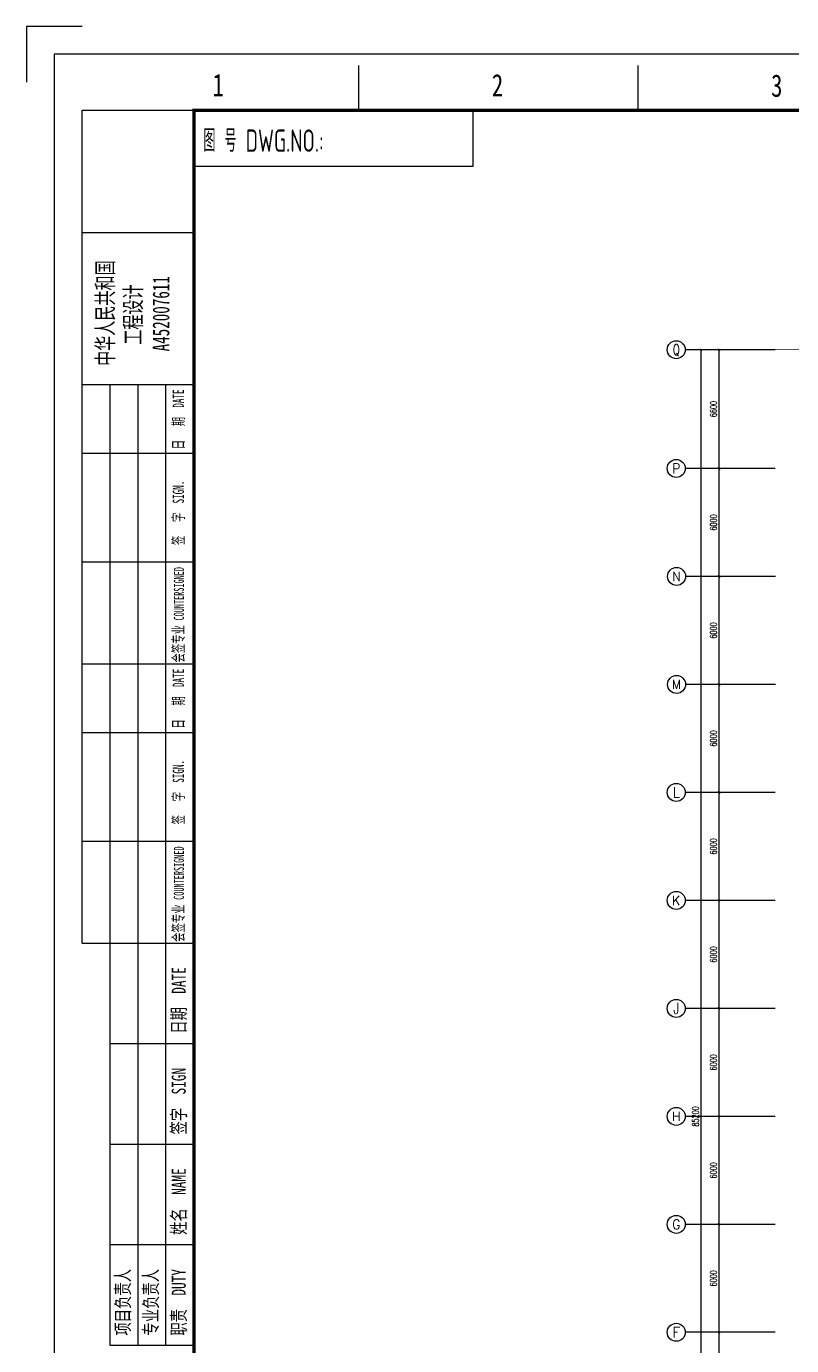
# Model space of a CAD drawing. Extents: x 7651907 to 8255021, y -2490714 to -1144618.
# Drawn here: x 7831306 to 7873838, y -1673518 to -1600215 of the extents above; entities that cross this region are included whole.
import ezdxf
from ezdxf.enums import TextEntityAlignment as Align

# ---------------------------------------------------------------- set-up
doc = ezdxf.new("R2010")
doc.units = 0
doc.header["$LTSCALE"] = 1000
doc.layers.get('0').update_dxf_attribs({"linetype": 'CONTINUOUS'})
doc.layers.get('Defpoints').update_dxf_attribs({"linetype": 'CONTINUOUS'})
for name, color, linetype in [('AXIS', 3, 'CONTINUOUS'), ('AXIS_TEXT', 7, 'CONTINUOUS'), ('WIRE-照明', 1, 'CONTINUOUS'), ('电气文字', 7, 'CONTINUOUS')]:
    doc.layers.add(name, color=color, linetype=linetype)
doc.styles.add('_TCH_AXIS', font='COMPLEX', dxfattribs={"bigfont": 'GBCBIG'})
doc.styles.add('_TCH_DIM_T3', font='SIMPLEX', dxfattribs={"width": 0.705882, "bigfont": 'GBCBIG'})
doc.styles.add('COMPLEX', font='COMPLEX')
doc.styles.add('图框字体', font='simhei.ttf')
doc.styles.add('电气', font='gbenor.shx', dxfattribs={"bigfont": 'gbcbig.shx'})
doc.dimstyles.new('_TCH_ARCH&&125', dxfattribs={"dimtxt": 371.875, "dimasz": 125, "dimexe": 312.5, "dimexo": 375, "dimgap": 125, "dimtad": 1, "dimdec": 0, "dimzin": 0, "dimdsep": 46, "dimtxsty": '_TCH_DIM_T3', "dimblk": 'ARCHTICK', "dimcen": 0.09, "dimclrt": 7, "dimazin": 2, "dimtfac": 1, "dimtdec": 0, "dimtix": 1, "dimtmove": 2, "dimatfit": 3, "dimfxl": 0, "dimtolj": 1, "dimtzin": 0, "dimarcsym": 0})

# ---------------------------------------------------------------- blocks, each defined once
blk = doc.blocks.new('_AXISO')
blk.add_circle((0, 0), 0.5)
at = {"layer": 'AXIS_TEXT', "style": 'COMPLEX', "width": 1.041667}
blk.add_attdef('A', text='', height=0.56, dxfattribs=at).set_placement((-0.25, -0.28), (0.25, -0.28), align=Align.FIT)
blk = doc.blocks.new('_ArchTick')
at = {"color": 0, "linetype": 'ByBlock', "const_width": 0.4}
blk.add_lwpolyline([(-0.5, -0.5), (0.5, 0.5)], dxfattribs=at)
blk = doc.blocks.new('*D320')
at = {"layer": 'AXIS', "color": 0, "lineweight": -2}
for p, q in [((5625, 93200), (1562, 93200)), ((1875, 8000), (1875, 93200)), ((5625, 8000), (1562, 8000))]:
    blk.add_line(p, q, dxfattribs=at)
at = {"layer": 'Defpoints', "color": 0}
for p in [(1875, 93200), (6000, 93200), (6000, 8000)]:
    blk.add_point(p, dxfattribs=at)
at = {"layer": 'AXIS', "color": 0, "lineweight": -2, "xscale": 125, "yscale": 125, "zscale": 125}
for p, rotation in [((1875, 93200), 90), ((1875, 8000), 270)]:
    blk.add_blockref('_ArchTick', p, dxfattribs=dict(at, rotation=rotation))
at = {"layer": 'AXIS', "color": 7, "insert": (1564, 50600), "char_height": 371.9, "attachment_point": 5, "rotation": 90, "style": '_TCH_DIM_T3'}
blk.add_mtext('\\A1;85200', dxfattribs=at)
blk = doc.blocks.new('*D325')
at = {"layer": 'AXIS', "color": 0, "lineweight": -2}
for p, q in [((5625, 38600), (2562, 38600)), ((2875, 32600), (2875, 38600)), ((5625, 32600), (2562, 32600))]:
    blk.add_line(p, q, dxfattribs=at)
at = {"layer": 'Defpoints', "color": 0}
for p in [(2875, 38600), (6000, 38600), (6000, 32600)]:
    blk.add_point(p, dxfattribs=at)
at = {"layer": 'AXIS', "color": 0, "lineweight": -2, "xscale": 125, "yscale": 125, "zscale": 125}
for p, rotation in [((2875, 38600), 90), ((2875, 32600), 270)]:
    blk.add_blockref('_ArchTick', p, dxfattribs=dict(at, rotation=rotation))
at = {"layer": 'AXIS', "color": 7, "insert": (2564, 35600), "char_height": 371.9, "attachment_point": 5, "rotation": 90, "style": '_TCH_DIM_T3'}
blk.add_mtext('\\A1;6000', dxfattribs=at)
blk = doc.blocks.new('*D326')
at = {"layer": 'AXIS', "color": 0, "lineweight": -2}
for p, q in [((5625, 44600), (2562, 44600)), ((2875, 38600), (2875, 44600)), ((5625, 38600), (2562, 38600))]:
    blk.add_line(p, q, dxfattribs=at)
at = {"layer": 'Defpoints', "color": 0}
for p in [(2875, 44600), (6000, 44600), (6000, 38600)]:
    blk.add_point(p, dxfattribs=at)
at = {"layer": 'AXIS', "color": 0, "lineweight": -2, "xscale": 125, "yscale": 125, "zscale": 125}
for p, rotation in [((2875, 44600), 90), ((2875, 38600), 270)]:
    blk.add_blockref('_ArchTick', p, dxfattribs=dict(at, rotation=rotation))
at = {"layer": 'AXIS', "color": 7, "insert": (2564, 41600), "char_height": 371.9, "attachment_point": 5, "rotation": 90, "style": '_TCH_DIM_T3'}
blk.add_mtext('\\A1;6000', dxfattribs=at)
blk = doc.blocks.new('*D327')
at = {"layer": 'AXIS', "color": 0, "lineweight": -2}
for p, q in [((5625, 50600), (2562, 50600)), ((2875, 44600), (2875, 50600)), ((5625, 44600), (2562, 44600))]:
    blk.add_line(p, q, dxfattribs=at)
at = {"layer": 'Defpoints', "color": 0}
for p in [(2875, 50600), (6000, 50600), (6000, 44600)]:
    blk.add_point(p, dxfattribs=at)
at = {"layer": 'AXIS', "color": 0, "lineweight": -2, "xscale": 125, "yscale": 125, "zscale": 125}
for p, rotation in [((2875, 50600), 90), ((2875, 44600), 270)]:
    blk.add_blockref('_ArchTick', p, dxfattribs=dict(at, rotation=rotation))
at = {"layer": 'AXIS', "color": 7, "insert": (2564, 47600), "char_height": 371.9, "attachment_point": 5, "rotation": 90, "style": '_TCH_DIM_T3'}
blk.add_mtext('\\A1;6000', dxfattribs=at)
blk = doc.blocks.new('*D328')
at = {"layer": 'AXIS', "color": 0, "lineweight": -2}
for p, q in [((5625, 56600), (2562, 56600)), ((2875, 50600), (2875, 56600)), ((5625, 50600), (2562, 50600))]:
    blk.add_line(p, q, dxfattribs=at)
at = {"layer": 'Defpoints', "color": 0}
for p in [(2875, 56600), (6000, 56600), (6000, 50600)]:
    blk.add_point(p, dxfattribs=at)
at = {"layer": 'AXIS', "color": 0, "lineweight": -2, "xscale": 125, "yscale": 125, "zscale": 125}
for p, rotation in [((2875, 56600), 90), ((2875, 50600), 270)]:
    blk.add_blockref('_ArchTick', p, dxfattribs=dict(at, rotation=rotation))
at = {"layer": 'AXIS', "color": 7, "insert": (2564, 53600), "char_height": 371.9, "attachment_point": 5, "rotation": 90, "style": '_TCH_DIM_T3'}
blk.add_mtext('\\A1;6000', dxfattribs=at)
blk = doc.blocks.new('*D329')
at = {"layer": 'AXIS', "color": 0, "lineweight": -2}
for p, q in [((5625, 62600), (2562, 62600)), ((2875, 56600), (2875, 62600)), ((5625, 56600), (2562, 56600))]:
    blk.add_line(p, q, dxfattribs=at)
at = {"layer": 'Defpoints', "color": 0}
for p in [(2875, 62600), (6000, 62600), (6000, 56600)]:
    blk.add_point(p, dxfattribs=at)
at = {"layer": 'AXIS', "color": 0, "lineweight": -2, "xscale": 125, "yscale": 125, "zscale": 125}
for p, rotation in [((2875, 62600), 90), ((2875, 56600), 270)]:
    blk.add_blockref('_ArchTick', p, dxfattribs=dict(at, rotation=rotation))
at = {"layer": 'AXIS', "color": 7, "insert": (2564, 59600), "char_height": 371.9, "attachment_point": 5, "rotation": 90, "style": '_TCH_DIM_T3'}
blk.add_mtext('\\A1;6000', dxfattribs=at)
blk = doc.blocks.new('*D330')
at = {"layer": 'AXIS', "color": 0, "lineweight": -2}
for p, q in [((5625, 68600), (2562, 68600)), ((2875, 62600), (2875, 68600)), ((5625, 62600), (2562, 62600))]:
    blk.add_line(p, q, dxfattribs=at)
at = {"layer": 'Defpoints', "color": 0}
for p in [(2875, 68600), (6000, 68600), (6000, 62600)]:
    blk.add_point(p, dxfattribs=at)
at = {"layer": 'AXIS', "color": 0, "lineweight": -2, "xscale": 125, "yscale": 125, "zscale": 125}
for p, rotation in [((2875, 68600), 90), ((2875, 62600), 270)]:
    blk.add_blockref('_ArchTick', p, dxfattribs=dict(at, rotation=rotation))
at = {"layer": 'AXIS', "color": 7, "insert": (2564, 65600), "char_height": 371.9, "attachment_point": 5, "rotation": 90, "style": '_TCH_DIM_T3'}
blk.add_mtext('\\A1;6000', dxfattribs=at)
blk = doc.blocks.new('*D331')
at = {"layer": 'AXIS', "color": 0, "lineweight": -2}
for p, q in [((5625, 74600), (2562, 74600)), ((2875, 68600), (2875, 74600)), ((5625, 68600), (2562, 68600))]:
    blk.add_line(p, q, dxfattribs=at)
at = {"layer": 'Defpoints', "color": 0}
for p in [(2875, 74600), (6000, 74600), (6000, 68600)]:
    blk.add_point(p, dxfattribs=at)
at = {"layer": 'AXIS', "color": 0, "lineweight": -2, "xscale": 125, "yscale": 125, "zscale": 125}
for p, rotation in [((2875, 74600), 90), ((2875, 68600), 270)]:
    blk.add_blockref('_ArchTick', p, dxfattribs=dict(at, rotation=rotation))
at = {"layer": 'AXIS', "color": 7, "insert": (2564, 71600), "char_height": 371.9, "attachment_point": 5, "rotation": 90, "style": '_TCH_DIM_T3'}
blk.add_mtext('\\A1;6000', dxfattribs=at)
blk = doc.blocks.new('*D332')
at = {"layer": 'AXIS', "color": 0, "lineweight": -2}
for p, q in [((5625, 80600), (2562, 80600)), ((2875, 74600), (2875, 80600)), ((5625, 74600), (2562, 74600))]:
    blk.add_line(p, q, dxfattribs=at)
at = {"layer": 'Defpoints', "color": 0}
for p in [(2875, 80600), (6000, 80600), (6000, 74600)]:
    blk.add_point(p, dxfattribs=at)
at = {"layer": 'AXIS', "color": 0, "lineweight": -2, "xscale": 125, "yscale": 125, "zscale": 125}
for p, rotation in [((2875, 80600), 90), ((2875, 74600), 270)]:
    blk.add_blockref('_ArchTick', p, dxfattribs=dict(at, rotation=rotation))
at = {"layer": 'AXIS', "color": 7, "insert": (2564, 77600), "char_height": 371.9, "attachment_point": 5, "rotation": 90, "style": '_TCH_DIM_T3'}
blk.add_mtext('\\A1;6000', dxfattribs=at)
blk = doc.blocks.new('*D333')
at = {"layer": 'AXIS', "color": 0, "lineweight": -2}
for p, q in [((5625, 86600), (2562, 86600)), ((2875, 80600), (2875, 86600)), ((5625, 80600), (2562, 80600))]:
    blk.add_line(p, q, dxfattribs=at)
at = {"layer": 'Defpoints', "color": 0}
for p in [(2875, 86600), (6000, 86600), (6000, 80600)]:
    blk.add_point(p, dxfattribs=at)
at = {"layer": 'AXIS', "color": 0, "lineweight": -2, "xscale": 125, "yscale": 125, "zscale": 125}
for p, rotation in [((2875, 86600), 90), ((2875, 80600), 270)]:
    blk.add_blockref('_ArchTick', p, dxfattribs=dict(at, rotation=rotation))
at = {"layer": 'AXIS', "color": 7, "insert": (2564, 83600), "char_height": 371.9, "attachment_point": 5, "rotation": 90, "style": '_TCH_DIM_T3'}
blk.add_mtext('\\A1;6000', dxfattribs=at)
blk = doc.blocks.new('*D334')
at = {"layer": 'AXIS', "color": 0, "lineweight": -2}
for p, q in [((5625, 93200), (2562, 93200)), ((2875, 86600), (2875, 93200)), ((5625, 86600), (2562, 86600))]:
    blk.add_line(p, q, dxfattribs=at)
at = {"layer": 'Defpoints', "color": 0}
for p in [(2875, 93200), (6000, 93200), (6000, 86600)]:
    blk.add_point(p, dxfattribs=at)
at = {"layer": 'AXIS', "color": 0, "lineweight": -2, "xscale": 125, "yscale": 125, "zscale": 125}
for p, rotation in [((2875, 93200), 90), ((2875, 86600), 270)]:
    blk.add_blockref('_ArchTick', p, dxfattribs=dict(at, rotation=rotation))
at = {"layer": 'AXIS', "color": 7, "insert": (2564, 89900), "char_height": 371.9, "attachment_point": 5, "rotation": 90, "style": '_TCH_DIM_T3'}
blk.add_mtext('\\A1;6600', dxfattribs=at)
blk = doc.blocks.new('会签栏')
at = {"color": 0}
for p, q in [((-20.02, -149.07), (-20.02, 0)), ((-20.02, 0), (0, 0)), ((0, -221.07), (0, 0)), ((-20.02, -21.88), (0, -21.88)), ((-20.02, -49.09), (0, -49.09)), ((-15.02, -221.07), (-15.02, -49.09)), ((-10.01, -221.07), (-10.01, -49.09)), ((-5.01, -221.07), (-5.01, -49.09)), ((-20.02, -61.41), (0, -61.41)), ((-20.02, -80.86), (0, -80.86)), ((-20.02, -99.08), (0, -99.08)), ((-20.02, -111.4), (0, -111.4)), ((-20.02, -130.84), (0, -130.84)), ((-20.02, -149.07), (0, -149.07)), ((-15.02, -167.04), (0, -167.04)), ((-15.02, -185.07), (0, -185.07)), ((-15.02, -203.04), (0, -203.04)), ((0, -221.07), (-15.02, -221.07))]:
    blk.add_line(p, q, dxfattribs=at)
at = {"attachment_point": 1, "rotation": 90, "style": '图框字体'}
for s, insert, char_height, width in [('{\\fFangSong|b0|i0|c134|p49;\\W2.8371; \\W0.66;中华人民共和国\\P{\\W3.37845; }  工程设计\\P{\\W1.47314; }    A452007611}', (-17.41, -51.56), 3, 31.7979), ('{\\fFangSong|b0|i0|c134|p49;\\W0.6;日   期  DATE}', (-3.8, -60.69), 2, 13.4573), ('{\\fFangSong|b0|i0|c134|p49;\\W0.6;签   字  SIGN.}', (-3.8, -77.83), 2, 13.4573), ('{\\fFangSong|b0|i0|c134|p49;\\W0.6;会签专业 \\H0.9x;COUNTERSIGNED}', (-3.8, -98.86), 2, 18.2246), ('{\\fFangSong|b0|i0|c134|p49;\\W0.6;日   期  DATE}', (-3.8, -110.68), 2, 13.4573), ('{\\fFangSong|b0|i0|c134|p49;\\W0.6;签   字  SIGN.}', (-3.8, -127.82), 2, 13.4573), ('{\\fFangSong|b0|i0|c134|p49;\\W0.6;会签专业 \\H0.9x;COUNTERSIGNED}', (-3.8, -148.85), 2, 18.2246), ('{\\fFangSong|b0|i0|c134|p49;\\W0.7;日期  DATE}', (-3.98, -165.29), 2.5, 16.8773), ('{\\fFangSong|b0|i0|c134|p49;\\W0.7;签字  SIGN}', (-3.98, -183.32), 2.5, 16.8773), ('{\\fFangSong|b0|i0|c134|p49;\\W0.7;姓名  NAME}', (-3.98, -201.29), 2.5, 16.8773), ('{\\fFangSong|b0|i0|c134|p49;\\W0.7;项目负责人}', (-13.99, -219.32), 2.5, 16.8773), ('{\\fFangSong|b0|i0|c134|p49;\\W0.7;专业负责人}', (-8.98, -219.32), 2.5, 16.8773), ('{\\fFangSong|b0|i0|c134|p49;\\W0.7;职责  DUTY}', (-3.98, -219.32), 2.5, 16.8773)]:
    blk.add_mtext(s, dxfattribs=dict(at, insert=insert, char_height=char_height, width=width))
blk = doc.blocks.new('图号栏')
at = {"color": 0}
blk.add_lwpolyline([(0, -10), (50, -10), (50, 0), (0, 0)], close=True, dxfattribs=at)
at = {"layer": '电气文字', "style": '电气', "width": 0.75}
blk.add_text('图 号 DWG.NO.: ', height=4, dxfattribs=at).set_placement((1.69, -7.45))
blk = doc.blocks.new('A2-H')
at = {"color": 0}
for p, q in [((54.5, 410), (54.5, 418)), ((104.5, 410), (104.5, 418))]:
    blk.add_line(p, q, dxfattribs=at)
blk.add_lwpolyline([(5, 425), (-5, 425), (-5, 415)], dxfattribs=at)
blk.add_lwpolyline([(0, 0), (594, 0), (594, 420), (0, 420)], close=True, dxfattribs=at)
at = {"color": 0, "const_width": 0.6}
blk.add_lwpolyline([(25, 10), (584, 10), (584, 410), (25, 410)], close=True, dxfattribs=at)
at = {"color": 0}
for name in ['会签栏', '图号栏']:
    blk.add_blockref(name, (25, 410), dxfattribs=at)
at = {"style": '图框字体', "width": 0.75}
for s, p in [('1', (28.32, 412.51)), ('2', (78.32, 412.47)), ('3', (128.32, 412.4))]:
    blk.add_text(s, height=4, dxfattribs=at).set_placement(p)
blk = doc.blocks.new('A$C6D6D7C56')
at = {"layer": 'AXIS'}
for p, q in [((6000, 93200), (1000, 93200)), ((6000, 86600), (1000, 86600)), ((6014, 80600), (1014, 80600)), ((6014, 74600), (1014, 74600)), ((6000, 68600), (1000, 68600)), ((6000, 62600), (1000, 62600)), ((6000, 56600), (1000, 56600)), ((6000, 50600), (1000, 50600)), ((6000, 44600), (1000, 44600)), ((6000, 38600), (1000, 38600))]:
    blk.add_line(p, q, dxfattribs=at)
ref = blk.add_blockref('_AXISO', (500, 93200), dxfattribs=dict(at, xscale=1000, yscale=1000, zscale=1000))
ref.add_attrib('A', 'Q', dxfattribs={"layer": 'AXIS_TEXT', "ltscale": 100, "height": 596.2, "style": '_TCH_AXIS', "width": 0.807692}).set_placement((316.6, 92901.9), (683.4, 92901.9), align=Align.FIT)
ref = blk.add_blockref('_AXISO', (500, 86600), dxfattribs=dict(at, xscale=1000, yscale=1000, zscale=1000))
ref.add_attrib('A', 'P', dxfattribs={"layer": 'AXIS_TEXT', "ltscale": 100, "height": 544.1, "style": '_TCH_AXIS'}).set_placement((279.8, 86328), (720.2, 86328), align=Align.FIT)
ref = blk.add_blockref('_AXISO', (514, 80600), dxfattribs=dict(at, xscale=1000, yscale=1000, zscale=1000))
ref.add_attrib('A', 'N', dxfattribs={"layer": 'AXIS_TEXT', "ltscale": 100, "height": 519.1, "style": '_TCH_AXIS'}).set_placement((279.2, 80340.5), (748.8, 80340.5), align=Align.FIT)
ref = blk.add_blockref('_AXISO', (514, 74600), dxfattribs=dict(at, xscale=1000, yscale=1000, zscale=1000))
ref.add_attrib('A', 'M', dxfattribs={"layer": 'AXIS_TEXT', "ltscale": 100, "height": 495, "style": '_TCH_AXIS'}).set_placement((266.5, 74352.5), (761.5, 74352.5), align=Align.FIT)
ref = blk.add_blockref('_AXISO', (500, 68600), dxfattribs=dict(at, xscale=1000, yscale=1000, zscale=1000))
ref.add_attrib('A', 'L', dxfattribs={"layer": 'AXIS_TEXT', "ltscale": 100, "height": 569.6, "style": '_TCH_AXIS'}).set_placement((296.6, 68315.2), (703.4, 68315.2), align=Align.FIT)
ref = blk.add_blockref('_AXISO', (500, 62600), dxfattribs=dict(at, xscale=1000, yscale=1000, zscale=1000))
ref.add_attrib('A', 'K', dxfattribs={"layer": 'AXIS_TEXT', "ltscale": 100, "height": 519.1, "style": '_TCH_AXIS'}).set_placement((265.2, 62340.5), (734.8, 62340.5), align=Align.FIT)
ref = blk.add_blockref('_AXISO', (500, 56600), dxfattribs=dict(at, xscale=1000, yscale=1000, zscale=1000))
ref.add_attrib('A', 'J', dxfattribs={"layer": 'AXIS_TEXT', "ltscale": 100, "height": 620.1, "style": '_TCH_AXIS'}).set_placement((337.6, 56290), (662.4, 56290), align=Align.FIT)
ref = blk.add_blockref('_AXISO', (500, 50600), dxfattribs=dict(at, xscale=1000, yscale=1000, zscale=1000))
ref.add_attrib('A', 'H', dxfattribs={"layer": 'AXIS_TEXT', "ltscale": 100, "height": 506.9, "style": '_TCH_AXIS'}).set_placement((258.6, 50346.6), (741.4, 50346.6), align=Align.FIT)
ref = blk.add_blockref('_AXISO', (500, 44600), dxfattribs=dict(at, xscale=1000, yscale=1000, zscale=1000))
ref.add_attrib('A', 'G', dxfattribs={"layer": 'AXIS_TEXT', "ltscale": 100, "height": 531.5, "style": '_TCH_AXIS'}).set_placement((272.2, 44334.3), (727.8, 44334.3), align=Align.FIT)
ref = blk.add_blockref('_AXISO', (500, 38600), dxfattribs=dict(at, xscale=1000, yscale=1000, zscale=1000))
ref.add_attrib('A', 'F', dxfattribs={"layer": 'AXIS_TEXT', "ltscale": 100, "height": 556.8, "style": '_TCH_AXIS'}).set_placement((287.9, 38321.6), (712.1, 38321.6), align=Align.FIT)
for p1, p2, distance, picture, middle in [((6000, 8000), (6000, 93200), 4125, '*D320', (1564.1, 50600)), ((6000, 86600), (6000, 93200), 3125, '*D334', (2564.1, 89900)), ((6000, 80600), (6000, 86600), 3125, '*D333', (2564.1, 83600)), ((6000, 74600), (6000, 80600), 3125, '*D332', (2564.1, 77600)), ((6000, 68600), (6000, 74600), 3125, '*D331', (2564.1, 71600)), ((6000, 62600), (6000, 68600), 3125, '*D330', (2564.1, 65600)), ((6000, 56600), (6000, 62600), 3125, '*D329', (2564.1, 59600)), ((6000, 50600), (6000, 56600), 3125, '*D328', (2564.1, 53600)), ((6000, 44600), (6000, 50600), 3125, '*D327', (2564.1, 47600)), ((6000, 38600), (6000, 44600), 3125, '*D326', (2564.1, 41600)), ((6000, 32600), (6000, 38600), 3125, '*D325', (2564.1, 35600))]:
    dim = blk.add_aligned_dim(p1=p1, p2=p2, distance=distance, dimstyle='_TCH_ARCH&&125', dxfattribs=at)
    dim.commit()
    dim.dimension.update_dxf_attribs({"geometry": picture, "text_midpoint": middle})

msp = doc.modelspace()

# ---------------------------------------------------------------- linework, layer by layer
at = {"layer": 'WIRE-照明', "color": 4, "linetype": 'Continuous', "const_width": 35}
msp.add_lwpolyline([(7871857.4, -1618179.6), (7876050.6, -1618179.6)], dxfattribs=at)

# ---------------------------------------------------------------- block references
at = {"color": 0, "xscale": 310.4639999999999, "yscale": 310.4639999999999, "zscale": 310.4639999999999}
msp.add_blockref('A2-H', (7832858.2, -1732162), dxfattribs=at)
at = {"ltscale": 100}
msp.add_blockref('A$C6D6D7C56', (7866927.4, -1711379.6), dxfattribs=at)

doc.saveas('drawing.dxf')
